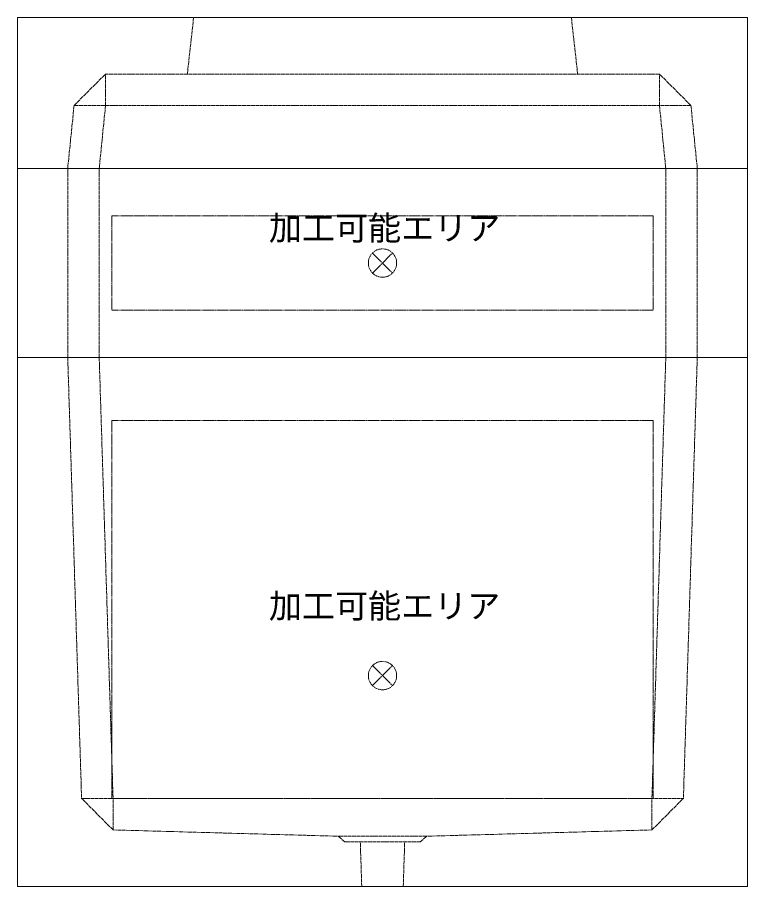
# Model space of a CAD drawing. Units: millimetres, scale not verified. Extents: x -3712 to 3712, y -2625 to 2625.
# Drawn here: x -618 to 542, y -1615 to -235 of the extents above; entities that cross this region are included whole.
import ezdxf
from ezdxf.enums import TextEntityAlignment as Align

# ---------------------------------------------------------------- set-up
doc = ezdxf.new("R2010")
doc.units = ezdxf.units.MM
doc.header["$LTSCALE"] = 10
doc.linetypes.add('LONG_DASHED1', pattern=[7, 6, -1])
doc.linetypes.add('LONG_DOUBLE_CHAIN', pattern=[21.8, 18, -1, 0.6, -0.6, 0.6, -1])
doc.layers.add('0-8_D-STR', color=7, linetype='LONG_DASHED1', lineweight=9)
doc.layers.add('0-A_D-STR-STR5', color=1, linetype='LONG_DOUBLE_CHAIN', lineweight=9)
doc.styles.add('ＭＳ ゴシック', font='')
doc.styles.get('ＭＳ ゴシック').set_extended_font_data('MS Gothic')

# ---------------------------------------------------------------- blocks, each defined once
blk = doc.blocks.new('A$C2F2F3E0C')
at = {"layer": '0-8_D-STR', "linetype": 'Continuous'}
for p, q in [((-5800, 2400), (5800, 2400)), ((-5800, 0), (-5800, 2400)), ((5800, 2400), (5800, 0)), ((-5800, 0), (5800, 0))]:
    blk.add_line(p, q, dxfattribs=at)
at = {"layer": '0-8_D-STR'}
for p, q in [((-3000, 2400), (-3100, 1500)), ((3000, 2400), (3100, 1500)), ((-4900, 1000), (-4400, 1500)), ((4400, 1500), (-4400, 1500)), ((-4400, 1000), (-4400, 1500)), ((4900, 1000), (4400, 1500)), ((4400, 1000), (4400, 1500)), ((-4900, 1000), (-5000, 0)), ((4900, 1000), (-4900, 1000)), ((-4400, 1000), (-4500, 0)), ((4400, 1000), (4500, 0)), ((4900, 1000), (5000, 0))]:
    blk.add_line(p, q, dxfattribs=at)
blk = doc.blocks.new('A$C537D4488')
at = {"layer": '0-8_D-STR', "linetype": 'Continuous'}
for p, q in [((-5800, -3000), (-5800, 0)), ((5800, -3000), (-5800, -3000))]:
    blk.add_line(p, q, dxfattribs=at)
at = {"layer": '0-8_D-STR'}
for p, q in [((-5000, 0), (-5000, -3000)), ((-4500, 0), (-4500, -3000)), ((4500, 0), (4500, -3000)), ((5000, 0), (5000, -3000))]:
    blk.add_line(p, q, dxfattribs=at)
at = {"layer": '0-8_D-STR', "linetype": 'Continuous'}
blk.add_lwpolyline([(5800, -3000), (5800, 0), (-5800, 0)], dxfattribs=at)
at = {"layer": '0-A_D-STR-STR5'}
for p, q in [((4300, -750), (4300, -2250)), ((4300, -2250), (-4300, -2250))]:
    blk.add_line(p, q, dxfattribs=at)
blk.add_lwpolyline([(4300, -750), (-4300, -750), (-4300, -2250)], dxfattribs=at)
blk = doc.blocks.new('A$C1C640AAB')
at = {"layer": '0-A_D-STR-STR5'}
for p, q in [((-159.1, -159.1), (159.1, 159.1)), ((-159.1, 159.1), (159.1, -159.1))]:
    blk.add_line(p, q, dxfattribs=at)
blk.add_circle((0, 0), 225, dxfattribs=at)
blk = doc.blocks.new('A$C17603a9a')
at = {"layer": '0-8_D-STR'}
blk.add_blockref('A$C537D4488', (0, 0), dxfattribs=at)
at = {"layer": '0-A_D-STR-STR5'}
blk.add_blockref('A$C1C640AAB', (0, -1500), dxfattribs=at)
blk = doc.blocks.new('A$C2F1459DB')
at = {"layer": '0-8_D-STR', "linetype": 'Continuous'}
for p, q in [((-5800, 0), (5800, 0)), ((-5800, -8400), (-5800, 0)), ((5800, -8400), (5800, 0)), ((-5800, -8400), (5800, -8400))]:
    blk.add_line(p, q, dxfattribs=at)
at = {"layer": '0-8_D-STR'}
for p, q in [((-5000, 0), (-4780, -7000)), ((-4500, 0), (-4280, -7000)), ((4500, 0), (4280, -7000)), ((5000, 0), (4780, -7000)), ((-4280, -7500), (-4780, -7000)), ((-4780, -7000), (4780, -7000)), ((-4280, -7500), (-4280, -7000)), ((4280, -7500), (4780, -7000)), ((4280, -7500), (4280, -7000)), ((-4280, -7500), (-700, -7600)), ((4280, -7500), (700, -7600)), ((-600, -7690), (-700, -7600)), ((700, -7600), (-700, -7600)), ((600, -7690), (-600, -7690)), ((-329.8, -8400), (-352.5, -7690)), ((329.8, -8400), (352.5, -7690)), ((600, -7690), (700, -7600))]:
    blk.add_line(p, q, dxfattribs=at)
at = {"layer": '0-A_D-STR-STR5'}
for p, q in [((4300, -1000), (4300, -7000)), ((4300, -7000), (-4300, -7000))]:
    blk.add_line(p, q, dxfattribs=at)
blk.add_lwpolyline([(4300, -1000), (-4300, -1000), (-4300, -7000)], dxfattribs=at)
blk = doc.blocks.new('A$C0a511f1a')
at = {"layer": '0-8_D-STR'}
blk.add_blockref('A$C2F1459DB', (0, 0), dxfattribs=at)
at = {"layer": '0-A_D-STR-STR5'}
blk.add_blockref('A$C1C640AAB', (0, -5050), dxfattribs=at)

msp = doc.modelspace()

# ---------------------------------------------------------------- block references
at = {"layer": '0-8_D-STR', "xscale": 0.1, "yscale": 0.1}
for name, p in [('A$C2F2F3E0C', (-37.5, -475)), ('A$C17603a9a', (-37.5, -475)), ('A$C0a511f1a', (-37.5, -775))]:
    msp.add_blockref(name, p, dxfattribs=at)

# ---------------------------------------------------------------- texts
at = {"layer": '0-A_D-STR-STR5', "style": 'ＭＳ ゴシック'}
for p in [(-217.98, -600.25), (-217.98, -1200.25)]:
    msp.add_text('加工可能エリア', height=38.49, dxfattribs=at).set_placement(p, align=Align.BOTTOM_LEFT)

doc.saveas('drawing.dxf')
